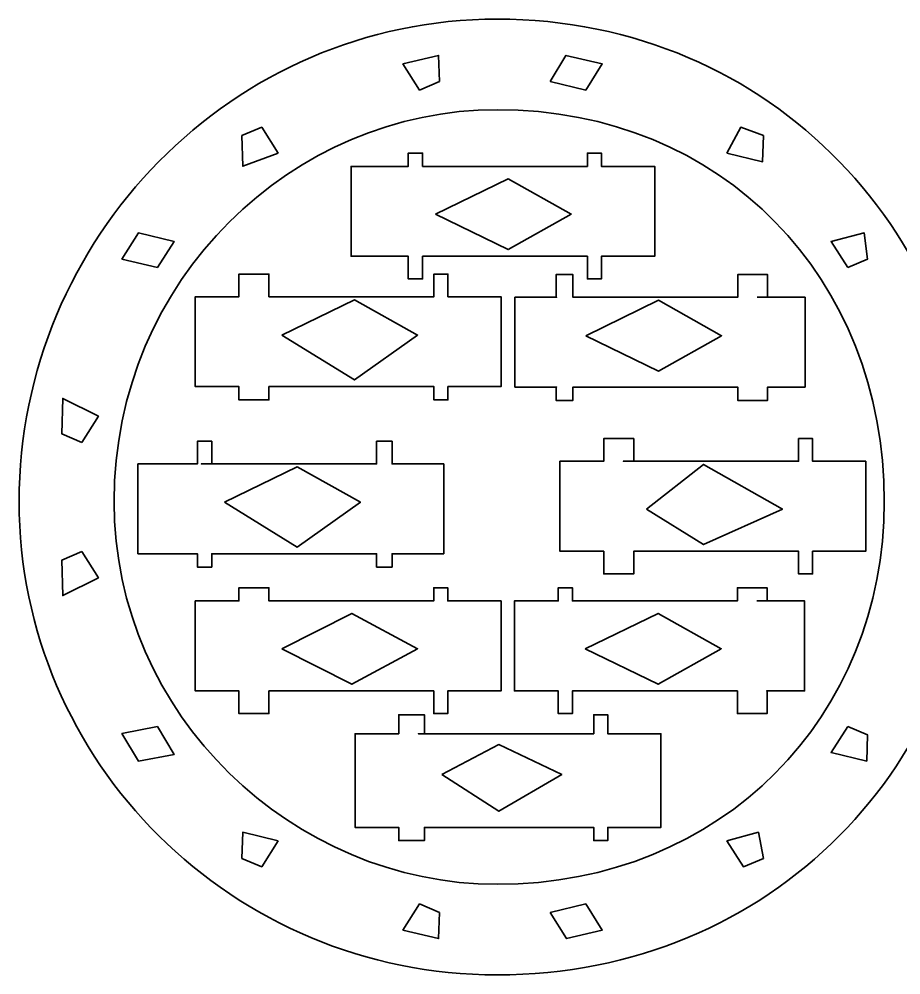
# Model space of a CAD drawing. Header units: centimetres. Extents: x -108 to 55, y -52 to 52.
# Drawn here: x 3.67 to 15.34, y -44.56 to -31.91 of the extents above; entities that cross this region are included whole.
import ezdxf

# ---------------------------------------------------------------- set-up
doc = ezdxf.new("R2010")
doc.units = ezdxf.units.CM
doc.header["$MEASUREMENT"] = 0
doc.layers.add('layer 1', color=7, linetype='Continuous')

msp = doc.modelspace()

# ---------------------------------------------------------------- linework, layer by layer
at = {"layer": 'layer 1', "color": 250, "lineweight": 35}
for points, knots in [([(9.99329, -31.91), (13.63968, -31.91), (16.32013, -34.8065), (16.32013, -38.29858), (16.32013, -38.29858), (16.32013, -41.74458), (13.63968, -44.56273), (9.99329, -44.56273), (9.99329, -44.56273), (6.49376, -44.56273), (3.66568, -41.74458), (3.66568, -38.29858), (3.66568, -38.29858), (3.66568, -34.8065), (6.49376, -31.91), (9.99329, -31.91)], [0, 0, 0, 0, 0.2, 0.2, 0.2, 0.2, 0.4, 0.4, 0.4, 0.4, 0.6, 0.6, 0.6, 0.6, 1, 1, 1, 1]), ([(9.22951, -32.73706), (9.22951, -32.73706), (8.96644, -32.84861), (8.96644, -32.84861), (8.96644, -32.84861), (8.96644, -32.84861), (8.74771, -32.50293), (8.74771, -32.50293), (8.74771, -32.50293), (8.74771, -32.50293), (9.21907, -32.39138), (9.21907, -32.39138), (9.21907, -32.39138), (9.21907, -32.39138), (9.22951, -32.73706), (9.22951, -32.73706)], [0, 0, 0, 0, 0.2, 0.2, 0.2, 0.2, 0.4, 0.4, 0.4, 0.4, 0.6, 0.6, 0.6, 0.6, 1, 1, 1, 1]), ([(10.6956, -32.73706), (10.6956, -32.73706), (11.167, -32.84861), (11.167, -32.84861), (11.167, -32.84861), (11.167, -32.84861), (11.38573, -32.50293), (11.38573, -32.50293), (11.38573, -32.50293), (11.38573, -32.50293), (10.90493, -32.39138), (10.90493, -32.39138), (10.90493, -32.39138), (10.90493, -32.39138), (10.6956, -32.73706), (10.6956, -32.73706)], [0, 0, 0, 0, 0.2, 0.2, 0.2, 0.2, 0.4, 0.4, 0.4, 0.4, 0.6, 0.6, 0.6, 0.6, 1, 1, 1, 1]), ([(9.99329, -33.10917), (12.97757, -33.10917), (15.11966, -35.34414), (15.11966, -38.29858), (15.11966, -38.29858), (15.11966, -41.12856), (12.97757, -43.36336), (9.99329, -43.36336), (9.99329, -43.36336), (7.29922, -43.36336), (4.92314, -41.12856), (4.92314, -38.29858), (4.92314, -38.29858), (4.92314, -35.34414), (7.29922, -33.10917), (9.99329, -33.10917)], [0, 0, 0, 0, 0.2, 0.2, 0.2, 0.2, 0.4, 0.4, 0.4, 0.4, 0.6, 0.6, 0.6, 0.6, 1, 1, 1, 1]), ([(7.09665, -33.68657), (7.09665, -33.68657), (6.62529, -33.85727), (6.62529, -33.85727), (6.62529, -33.85727), (6.62529, -33.85727), (6.61489, -33.4524), (6.61489, -33.4524), (6.61489, -33.4524), (6.61489, -33.4524), (6.87796, -33.34088), (6.87796, -33.34088), (6.87796, -33.34088), (6.87796, -33.34088), (7.09665, -33.68657), (7.09665, -33.68657)], [0, 0, 0, 0, 0.2, 0.2, 0.2, 0.2, 0.4, 0.4, 0.4, 0.4, 0.6, 0.6, 0.6, 0.6, 1, 1, 1, 1]), ([(13.03675, -33.68657), (13.03675, -33.68657), (13.50811, -33.79812), (13.50811, -33.79812), (13.50811, -33.79812), (13.50811, -33.79812), (13.51855, -33.4524), (13.51855, -33.4524), (13.51855, -33.4524), (13.51855, -33.4524), (13.22003, -33.34088), (13.22003, -33.34088), (13.22003, -33.34088), (13.22003, -33.34088), (13.03675, -33.68657), (13.03675, -33.68657)], [0, 0, 0, 0, 0.2, 0.2, 0.2, 0.2, 0.4, 0.4, 0.4, 0.4, 0.6, 0.6, 0.6, 0.6, 1, 1, 1, 1]), ([(11.44705, -33.859), (11.44705, -33.859), (11.37498, -33.859), (11.37498, -33.859), (11.37498, -33.859), (11.37498, -33.859), (11.37498, -33.68322), (11.37498, -33.68322), (11.37498, -33.68322), (11.37498, -33.68322), (11.1898, -33.68322), (11.1898, -33.68322), (11.1898, -33.68322), (11.1898, -33.68322), (11.1898, -33.859), (11.1898, -33.859), (11.1898, -33.859), (11.1898, -33.859), (11.11436, -33.859), (11.11436, -33.859), (11.11436, -33.859), (11.11436, -33.859), (9.07669, -33.859), (9.07669, -33.859), (9.07669, -33.859), (9.07669, -33.859), (9.00647, -33.859), (9.00647, -33.859), (9.00647, -33.859), (9.00647, -33.859), (9.00647, -33.68322), (9.00647, -33.68322), (9.00647, -33.68322), (9.00647, -33.68322), (8.81754, -33.68322), (8.81754, -33.68322), (8.81754, -33.68322), (8.81754, -33.68322), (8.81754, -33.859), (8.81754, -33.859), (8.81754, -33.859), (8.81754, -33.859), (8.79129, -33.859), (8.79129, -33.859), (8.79129, -33.859), (8.79129, -33.859), (8.06148, -33.859), (8.06148, -33.859), (8.06148, -33.859), (8.06148, -33.859), (8.06148, -35.04886), (8.06148, -35.04886), (8.06148, -35.04886), (8.06148, -35.04886), (8.79129, -35.04886), (8.79129, -35.04886), (8.79129, -35.04886), (8.79129, -35.04886), (8.81754, -35.04886), (8.81754, -35.04886), (8.81754, -35.04886), (8.81754, -35.04886), (8.81754, -35.34924), (8.81754, -35.34924), (8.81754, -35.34924), (8.81754, -35.34924), (9.00647, -35.34924), (9.00647, -35.34924), (9.00647, -35.34924), (9.00647, -35.34924), (9.00647, -35.04886), (9.00647, -35.04886), (9.00647, -35.04886), (9.00647, -35.04886), (9.02893, -35.04886), (9.02893, -35.04886), (9.02893, -35.04886), (9.02893, -35.04886), (11.11436, -35.04886), (11.11436, -35.04886), (11.11436, -35.04886), (11.11436, -35.04886), (11.1898, -35.04886), (11.1898, -35.04886), (11.1898, -35.04886), (11.1898, -35.04886), (11.1898, -35.34924), (11.1898, -35.34924), (11.1898, -35.34924), (11.1898, -35.34924), (11.37498, -35.34924), (11.37498, -35.34924), (11.37498, -35.34924), (11.37498, -35.34924), (11.37498, -35.04886), (11.37498, -35.04886), (11.37498, -35.04886), (11.37498, -35.04886), (11.39933, -35.04886), (11.39933, -35.04886), (11.39933, -35.04886), (11.39933, -35.04886), (12.07984, -35.04886), (12.07984, -35.04886), (12.07984, -35.04886), (12.07984, -35.04886), (12.07984, -33.859), (12.07984, -33.859), (12.07984, -33.859), (12.07984, -33.859), (11.44705, -33.859), (11.44705, -33.859)], [0, 0, 0, 0, 0.03448276, 0.03448276, 0.03448276, 0.03448276, 0.06896552, 0.06896552, 0.06896552, 0.06896552, 0.10344828, 0.10344828, 0.10344828, 0.10344828, 0.13793103, 0.13793103, 0.13793103, 0.13793103, 0.17241379, 0.17241379, 0.17241379, 0.17241379, 0.20689655, 0.20689655, 0.20689655, 0.20689655, 0.24137931, 0.24137931, 0.24137931, 0.24137931, 0.27586207, 0.27586207, 0.27586207, 0.27586207, 0.31034483, 0.31034483, 0.31034483, 0.31034483, 0.34482759, 0.34482759, 0.34482759, 0.34482759, 0.37931034, 0.37931034, 0.37931034, 0.37931034, 0.4137931, 0.4137931, 0.4137931, 0.4137931, 0.44827586, 0.44827586, 0.44827586, 0.44827586, 0.48275862, 0.48275862, 0.48275862, 0.48275862, 0.51724138, 0.51724138, 0.51724138, 0.51724138, 0.55172414, 0.55172414, 0.55172414, 0.55172414, 0.5862069, 0.5862069, 0.5862069, 0.5862069, 0.62068966, 0.62068966, 0.62068966, 0.62068966, 0.65517241, 0.65517241, 0.65517241, 0.65517241, 0.68965517, 0.68965517, 0.68965517, 0.68965517, 0.72413793, 0.72413793, 0.72413793, 0.72413793, 0.75862069, 0.75862069, 0.75862069, 0.75862069, 0.79310345, 0.79310345, 0.79310345, 0.79310345, 0.82758621, 0.82758621, 0.82758621, 0.82758621, 0.86206897, 0.86206897, 0.86206897, 0.86206897, 0.89655172, 0.89655172, 0.89655172, 0.89655172, 0.93103448, 0.93103448, 0.93103448, 0.93103448, 1, 1, 1, 1]), ([(5.49881, -35.19865), (5.49881, -35.19865), (5.71754, -34.85297), (5.71754, -34.85297), (5.71754, -34.85297), (5.71754, -34.85297), (5.24619, -34.74142), (5.24619, -34.74142), (5.24619, -34.74142), (5.24619, -34.74142), (5.02746, -35.0871), (5.02746, -35.0871), (5.02746, -35.0871), (5.02746, -35.0871), (5.49881, -35.19865), (5.49881, -35.19865)], [0, 0, 0, 0, 0.2, 0.2, 0.2, 0.2, 0.4, 0.4, 0.4, 0.4, 0.6, 0.6, 0.6, 0.6, 1, 1, 1, 1]), ([(14.63493, -35.19865), (14.63493, -35.19865), (14.4162, -34.85297), (14.4162, -34.85297), (14.4162, -34.85297), (14.4162, -34.85297), (14.85473, -34.74142), (14.85473, -34.74142), (14.85473, -34.74142), (14.85473, -34.74142), (14.898, -35.0871), (14.898, -35.0871), (14.898, -35.0871), (14.898, -35.0871), (14.63493, -35.19865), (14.63493, -35.19865)], [0, 0, 0, 0, 0.2, 0.2, 0.2, 0.2, 0.4, 0.4, 0.4, 0.4, 0.6, 0.6, 0.6, 0.6, 1, 1, 1, 1]), ([(9.41358, -35.58543), (9.41358, -35.58543), (9.34151, -35.58543), (9.34151, -35.58543), (9.34151, -35.58543), (9.34151, -35.58543), (9.34151, -35.28506), (9.34151, -35.28506), (9.34151, -35.28506), (9.34151, -35.28506), (9.1563, -35.28506), (9.1563, -35.28506), (9.1563, -35.28506), (9.1563, -35.28506), (9.1563, -35.58543), (9.1563, -35.58543), (9.1563, -35.58543), (9.1563, -35.58543), (9.13008, -35.58543), (9.13008, -35.58543), (9.13008, -35.58543), (9.13008, -35.58543), (7.04318, -35.58543), (7.04318, -35.58543), (7.04318, -35.58543), (7.04318, -35.58543), (6.97297, -35.58543), (6.97297, -35.58543), (6.97297, -35.58543), (6.97297, -35.58543), (6.97297, -35.28506), (6.97297, -35.28506), (6.97297, -35.28506), (6.97297, -35.28506), (6.57572, -35.28506), (6.57572, -35.28506), (6.57572, -35.28506), (6.57572, -35.28506), (6.57572, -35.58543), (6.57572, -35.58543), (6.57572, -35.58543), (6.57572, -35.58543), (6.5495, -35.58543), (6.5495, -35.58543), (6.5495, -35.58543), (6.5495, -35.58543), (5.99701, -35.58543), (5.99701, -35.58543), (5.99701, -35.58543), (5.99701, -35.58543), (5.99701, -36.7753), (5.99701, -36.7753), (5.99701, -36.7753), (5.99701, -36.7753), (6.5495, -36.7753), (6.5495, -36.7753), (6.5495, -36.7753), (6.5495, -36.7753), (6.57572, -36.7753), (6.57572, -36.7753), (6.57572, -36.7753), (6.57572, -36.7753), (6.57572, -36.95104), (6.57572, -36.95104), (6.57572, -36.95104), (6.57572, -36.95104), (6.97297, -36.95104), (6.97297, -36.95104), (6.97297, -36.95104), (6.97297, -36.95104), (6.97297, -36.7753), (6.97297, -36.7753), (6.97297, -36.7753), (6.97297, -36.7753), (6.99543, -36.7753), (6.99543, -36.7753), (6.99543, -36.7753), (6.99543, -36.7753), (9.13008, -36.7753), (9.13008, -36.7753), (9.13008, -36.7753), (9.13008, -36.7753), (9.1563, -36.7753), (9.1563, -36.7753), (9.1563, -36.7753), (9.1563, -36.7753), (9.1563, -36.95104), (9.1563, -36.95104), (9.1563, -36.95104), (9.1563, -36.95104), (9.34151, -36.95104), (9.34151, -36.95104), (9.34151, -36.95104), (9.34151, -36.95104), (9.34151, -36.7753), (9.34151, -36.7753), (9.34151, -36.7753), (9.34151, -36.7753), (9.36587, -36.7753), (9.36587, -36.7753), (9.36587, -36.7753), (9.36587, -36.7753), (10.04634, -36.7753), (10.04634, -36.7753), (10.04634, -36.7753), (10.04634, -36.7753), (10.04634, -35.58543), (10.04634, -35.58543), (10.04634, -35.58543), (10.04634, -35.58543), (9.41358, -35.58543), (9.41358, -35.58543)], [0, 0, 0, 0, 0.03448276, 0.03448276, 0.03448276, 0.03448276, 0.06896552, 0.06896552, 0.06896552, 0.06896552, 0.10344828, 0.10344828, 0.10344828, 0.10344828, 0.13793103, 0.13793103, 0.13793103, 0.13793103, 0.17241379, 0.17241379, 0.17241379, 0.17241379, 0.20689655, 0.20689655, 0.20689655, 0.20689655, 0.24137931, 0.24137931, 0.24137931, 0.24137931, 0.27586207, 0.27586207, 0.27586207, 0.27586207, 0.31034483, 0.31034483, 0.31034483, 0.31034483, 0.34482759, 0.34482759, 0.34482759, 0.34482759, 0.37931034, 0.37931034, 0.37931034, 0.37931034, 0.4137931, 0.4137931, 0.4137931, 0.4137931, 0.44827586, 0.44827586, 0.44827586, 0.44827586, 0.48275862, 0.48275862, 0.48275862, 0.48275862, 0.51724138, 0.51724138, 0.51724138, 0.51724138, 0.55172414, 0.55172414, 0.55172414, 0.55172414, 0.5862069, 0.5862069, 0.5862069, 0.5862069, 0.62068966, 0.62068966, 0.62068966, 0.62068966, 0.65517241, 0.65517241, 0.65517241, 0.65517241, 0.68965517, 0.68965517, 0.68965517, 0.68965517, 0.72413793, 0.72413793, 0.72413793, 0.72413793, 0.75862069, 0.75862069, 0.75862069, 0.75862069, 0.79310345, 0.79310345, 0.79310345, 0.79310345, 0.82758621, 0.82758621, 0.82758621, 0.82758621, 0.86206897, 0.86206897, 0.86206897, 0.86206897, 0.89655172, 0.89655172, 0.89655172, 0.89655172, 0.93103448, 0.93103448, 0.93103448, 0.93103448, 1, 1, 1, 1]), ([(13.438, -35.59236), (13.438, -35.59236), (13.57426, -35.59236), (13.57426, -35.59236), (13.57426, -35.59236), (13.57426, -35.59236), (13.57426, -35.29198), (13.57426, -35.29198), (13.57426, -35.29198), (13.57426, -35.29198), (13.18076, -35.29198), (13.18076, -35.29198), (13.18076, -35.29198), (13.18076, -35.29198), (13.18076, -35.59236), (13.18076, -35.59236), (13.18076, -35.59236), (13.18076, -35.59236), (13.15454, -35.59236), (13.15454, -35.59236), (13.15454, -35.59236), (13.15454, -35.59236), (11.06761, -35.59236), (11.06761, -35.59236), (11.06761, -35.59236), (11.06761, -35.59236), (10.99743, -35.59236), (10.99743, -35.59236), (10.99743, -35.59236), (10.99743, -35.59236), (10.99743, -35.29198), (10.99743, -35.29198), (10.99743, -35.29198), (10.99743, -35.29198), (10.77415, -35.29198), (10.77415, -35.29198), (10.77415, -35.29198), (10.77415, -35.29198), (10.77415, -35.59236), (10.77415, -35.59236), (10.77415, -35.59236), (10.77415, -35.59236), (10.78225, -35.59236), (10.78225, -35.59236), (10.78225, -35.59236), (10.78225, -35.59236), (10.22979, -35.59236), (10.22979, -35.59236), (10.22979, -35.59236), (10.22979, -35.59236), (10.22979, -36.78222), (10.22979, -36.78222), (10.22979, -36.78222), (10.22979, -36.78222), (10.78225, -36.78222), (10.78225, -36.78222), (10.78225, -36.78222), (10.78225, -36.78222), (10.77415, -36.78222), (10.77415, -36.78222), (10.77415, -36.78222), (10.77415, -36.78222), (10.77415, -36.958), (10.77415, -36.958), (10.77415, -36.958), (10.77415, -36.958), (10.99743, -36.958), (10.99743, -36.958), (10.99743, -36.958), (10.99743, -36.958), (10.99743, -36.78222), (10.99743, -36.78222), (10.99743, -36.78222), (10.99743, -36.78222), (11.01989, -36.78222), (11.01989, -36.78222), (11.01989, -36.78222), (11.01989, -36.78222), (13.15454, -36.78222), (13.15454, -36.78222), (13.15454, -36.78222), (13.15454, -36.78222), (13.18076, -36.78222), (13.18076, -36.78222), (13.18076, -36.78222), (13.18076, -36.78222), (13.18076, -36.958), (13.18076, -36.958), (13.18076, -36.958), (13.18076, -36.958), (13.57426, -36.958), (13.57426, -36.958), (13.57426, -36.958), (13.57426, -36.958), (13.57426, -36.78222), (13.57426, -36.78222), (13.57426, -36.78222), (13.57426, -36.78222), (13.59861, -36.78222), (13.59861, -36.78222), (13.59861, -36.78222), (13.59861, -36.78222), (14.0708, -36.78222), (14.0708, -36.78222), (14.0708, -36.78222), (14.0708, -36.78222), (14.0708, -35.59236), (14.0708, -35.59236), (14.0708, -35.59236), (14.0708, -35.59236), (13.438, -35.59236), (13.438, -35.59236)], [0, 0, 0, 0, 0.03448276, 0.03448276, 0.03448276, 0.03448276, 0.06896552, 0.06896552, 0.06896552, 0.06896552, 0.10344828, 0.10344828, 0.10344828, 0.10344828, 0.13793103, 0.13793103, 0.13793103, 0.13793103, 0.17241379, 0.17241379, 0.17241379, 0.17241379, 0.20689655, 0.20689655, 0.20689655, 0.20689655, 0.24137931, 0.24137931, 0.24137931, 0.24137931, 0.27586207, 0.27586207, 0.27586207, 0.27586207, 0.31034483, 0.31034483, 0.31034483, 0.31034483, 0.34482759, 0.34482759, 0.34482759, 0.34482759, 0.37931034, 0.37931034, 0.37931034, 0.37931034, 0.4137931, 0.4137931, 0.4137931, 0.4137931, 0.44827586, 0.44827586, 0.44827586, 0.44827586, 0.48275862, 0.48275862, 0.48275862, 0.48275862, 0.51724138, 0.51724138, 0.51724138, 0.51724138, 0.55172414, 0.55172414, 0.55172414, 0.55172414, 0.5862069, 0.5862069, 0.5862069, 0.5862069, 0.62068966, 0.62068966, 0.62068966, 0.62068966, 0.65517241, 0.65517241, 0.65517241, 0.65517241, 0.68965517, 0.68965517, 0.68965517, 0.68965517, 0.72413793, 0.72413793, 0.72413793, 0.72413793, 0.75862069, 0.75862069, 0.75862069, 0.75862069, 0.79310345, 0.79310345, 0.79310345, 0.79310345, 0.82758621, 0.82758621, 0.82758621, 0.82758621, 0.86206897, 0.86206897, 0.86206897, 0.86206897, 0.89655172, 0.89655172, 0.89655172, 0.89655172, 0.93103448, 0.93103448, 0.93103448, 0.93103448, 1, 1, 1, 1]), ([(4.49601, -37.51376), (4.49601, -37.51376), (4.71474, -37.16808), (4.71474, -37.16808), (4.71474, -37.16808), (4.71474, -37.16808), (4.24335, -36.93188), (4.24335, -36.93188), (4.24335, -36.93188), (4.24335, -36.93188), (4.23295, -37.40221), (4.23295, -37.40221), (4.23295, -37.40221), (4.23295, -37.40221), (4.49601, -37.51376), (4.49601, -37.51376)], [0, 0, 0, 0, 0.2, 0.2, 0.2, 0.2, 0.4, 0.4, 0.4, 0.4, 0.6, 0.6, 0.6, 0.6, 1, 1, 1, 1]), ([(8.65552, -37.79829), (8.65552, -37.79829), (8.60288, -37.79829), (8.60288, -37.79829), (8.60288, -37.79829), (8.60288, -37.79829), (8.60288, -37.49791), (8.60288, -37.49791), (8.60288, -37.49791), (8.60288, -37.49791), (8.39828, -37.49791), (8.39828, -37.49791), (8.39828, -37.49791), (8.39828, -37.49791), (8.39828, -37.79829), (8.39828, -37.79829), (8.39828, -37.79829), (8.39828, -37.79829), (8.37202, -37.79829), (8.37202, -37.79829), (8.37202, -37.79829), (8.37202, -37.79829), (6.07683, -37.79829), (6.07683, -37.79829), (6.07683, -37.79829), (6.07683, -37.79829), (6.21491, -37.79829), (6.21491, -37.79829), (6.21491, -37.79829), (6.21491, -37.79829), (6.21491, -37.49791), (6.21491, -37.49791), (6.21491, -37.49791), (6.21491, -37.49791), (6.02598, -37.49791), (6.02598, -37.49791), (6.02598, -37.49791), (6.02598, -37.49791), (6.02598, -37.79829), (6.02598, -37.79829), (6.02598, -37.79829), (6.02598, -37.79829), (5.95212, -37.79829), (5.95212, -37.79829), (5.95212, -37.79829), (5.95212, -37.79829), (5.23899, -37.79829), (5.23899, -37.79829), (5.23899, -37.79829), (5.23899, -37.79829), (5.23899, -38.98815), (5.23899, -38.98815), (5.23899, -38.98815), (5.23899, -38.98815), (5.95212, -38.98815), (5.95212, -38.98815), (5.95212, -38.98815), (5.95212, -38.98815), (6.02598, -38.98815), (6.02598, -38.98815), (6.02598, -38.98815), (6.02598, -38.98815), (6.02598, -39.16389), (6.02598, -39.16389), (6.02598, -39.16389), (6.02598, -39.16389), (6.21491, -39.16389), (6.21491, -39.16389), (6.21491, -39.16389), (6.21491, -39.16389), (6.21491, -38.98815), (6.21491, -38.98815), (6.21491, -38.98815), (6.21491, -38.98815), (6.23741, -38.98815), (6.23741, -38.98815), (6.23741, -38.98815), (6.23741, -38.98815), (8.37202, -38.98815), (8.37202, -38.98815), (8.37202, -38.98815), (8.37202, -38.98815), (8.39828, -38.98815), (8.39828, -38.98815), (8.39828, -38.98815), (8.39828, -38.98815), (8.39828, -39.16389), (8.39828, -39.16389), (8.39828, -39.16389), (8.39828, -39.16389), (8.60288, -39.16389), (8.60288, -39.16389), (8.60288, -39.16389), (8.60288, -39.16389), (8.60288, -38.98815), (8.60288, -38.98815), (8.60288, -38.98815), (8.60288, -38.98815), (8.60781, -38.98815), (8.60781, -38.98815), (8.60781, -38.98815), (8.60781, -38.98815), (9.28828, -38.98815), (9.28828, -38.98815), (9.28828, -38.98815), (9.28828, -38.98815), (9.28828, -37.79829), (9.28828, -37.79829), (9.28828, -37.79829), (9.28828, -37.79829), (8.65552, -37.79829), (8.65552, -37.79829)], [0, 0, 0, 0, 0.03448276, 0.03448276, 0.03448276, 0.03448276, 0.06896552, 0.06896552, 0.06896552, 0.06896552, 0.10344828, 0.10344828, 0.10344828, 0.10344828, 0.13793103, 0.13793103, 0.13793103, 0.13793103, 0.17241379, 0.17241379, 0.17241379, 0.17241379, 0.20689655, 0.20689655, 0.20689655, 0.20689655, 0.24137931, 0.24137931, 0.24137931, 0.24137931, 0.27586207, 0.27586207, 0.27586207, 0.27586207, 0.31034483, 0.31034483, 0.31034483, 0.31034483, 0.34482759, 0.34482759, 0.34482759, 0.34482759, 0.37931034, 0.37931034, 0.37931034, 0.37931034, 0.4137931, 0.4137931, 0.4137931, 0.4137931, 0.44827586, 0.44827586, 0.44827586, 0.44827586, 0.48275862, 0.48275862, 0.48275862, 0.48275862, 0.51724138, 0.51724138, 0.51724138, 0.51724138, 0.55172414, 0.55172414, 0.55172414, 0.55172414, 0.5862069, 0.5862069, 0.5862069, 0.5862069, 0.62068966, 0.62068966, 0.62068966, 0.62068966, 0.65517241, 0.65517241, 0.65517241, 0.65517241, 0.68965517, 0.68965517, 0.68965517, 0.68965517, 0.72413793, 0.72413793, 0.72413793, 0.72413793, 0.75862069, 0.75862069, 0.75862069, 0.75862069, 0.79310345, 0.79310345, 0.79310345, 0.79310345, 0.82758621, 0.82758621, 0.82758621, 0.82758621, 0.86206897, 0.86206897, 0.86206897, 0.86206897, 0.89655172, 0.89655172, 0.89655172, 0.89655172, 0.93103448, 0.93103448, 0.93103448, 0.93103448, 1, 1, 1, 1]), ([(14.24247, -37.76415), (14.24247, -37.76415), (14.1704, -37.76415), (14.1704, -37.76415), (14.1704, -37.76415), (14.1704, -37.76415), (14.1704, -37.46377), (14.1704, -37.46377), (14.1704, -37.46377), (14.1704, -37.46377), (13.98522, -37.46377), (13.98522, -37.46377), (13.98522, -37.46377), (13.98522, -37.46377), (13.98522, -37.76415), (13.98522, -37.76415), (13.98522, -37.76415), (13.98522, -37.76415), (13.959, -37.76415), (13.959, -37.76415), (13.959, -37.76415), (13.959, -37.76415), (11.66374, -37.76415), (11.66374, -37.76415), (11.66374, -37.76415), (11.66374, -37.76415), (11.80189, -37.76415), (11.80189, -37.76415), (11.80189, -37.76415), (11.80189, -37.76415), (11.80189, -37.46377), (11.80189, -37.46377), (11.80189, -37.46377), (11.80189, -37.46377), (11.40464, -37.46377), (11.40464, -37.46377), (11.40464, -37.46377), (11.40464, -37.46377), (11.40464, -37.76415), (11.40464, -37.76415), (11.40464, -37.76415), (11.40464, -37.76415), (11.37566, -37.76415), (11.37566, -37.76415), (11.37566, -37.76415), (11.37566, -37.76415), (10.82593, -37.76415), (10.82593, -37.76415), (10.82593, -37.76415), (10.82593, -37.76415), (10.82593, -38.95401), (10.82593, -38.95401), (10.82593, -38.95401), (10.82593, -38.95401), (11.37566, -38.95401), (11.37566, -38.95401), (11.37566, -38.95401), (11.37566, -38.95401), (11.40464, -38.95401), (11.40464, -38.95401), (11.40464, -38.95401), (11.40464, -38.95401), (11.40464, -39.25439), (11.40464, -39.25439), (11.40464, -39.25439), (11.40464, -39.25439), (11.80189, -39.25439), (11.80189, -39.25439), (11.80189, -39.25439), (11.80189, -39.25439), (11.80189, -38.95401), (11.80189, -38.95401), (11.80189, -38.95401), (11.80189, -38.95401), (11.82436, -38.95401), (11.82436, -38.95401), (11.82436, -38.95401), (11.82436, -38.95401), (13.959, -38.95401), (13.959, -38.95401), (13.959, -38.95401), (13.959, -38.95401), (13.98522, -38.95401), (13.98522, -38.95401), (13.98522, -38.95401), (13.98522, -38.95401), (13.98522, -39.25439), (13.98522, -39.25439), (13.98522, -39.25439), (13.98522, -39.25439), (14.1704, -39.25439), (14.1704, -39.25439), (14.1704, -39.25439), (14.1704, -39.25439), (14.1704, -38.95401), (14.1704, -38.95401), (14.1704, -38.95401), (14.1704, -38.95401), (14.19475, -38.95401), (14.19475, -38.95401), (14.19475, -38.95401), (14.19475, -38.95401), (14.87523, -38.95401), (14.87523, -38.95401), (14.87523, -38.95401), (14.87523, -38.95401), (14.87523, -37.76415), (14.87523, -37.76415), (14.87523, -37.76415), (14.87523, -37.76415), (14.24247, -37.76415), (14.24247, -37.76415)], [0, 0, 0, 0, 0.03448276, 0.03448276, 0.03448276, 0.03448276, 0.06896552, 0.06896552, 0.06896552, 0.06896552, 0.10344828, 0.10344828, 0.10344828, 0.10344828, 0.13793103, 0.13793103, 0.13793103, 0.13793103, 0.17241379, 0.17241379, 0.17241379, 0.17241379, 0.20689655, 0.20689655, 0.20689655, 0.20689655, 0.24137931, 0.24137931, 0.24137931, 0.24137931, 0.27586207, 0.27586207, 0.27586207, 0.27586207, 0.31034483, 0.31034483, 0.31034483, 0.31034483, 0.34482759, 0.34482759, 0.34482759, 0.34482759, 0.37931034, 0.37931034, 0.37931034, 0.37931034, 0.4137931, 0.4137931, 0.4137931, 0.4137931, 0.44827586, 0.44827586, 0.44827586, 0.44827586, 0.48275862, 0.48275862, 0.48275862, 0.48275862, 0.51724138, 0.51724138, 0.51724138, 0.51724138, 0.55172414, 0.55172414, 0.55172414, 0.55172414, 0.5862069, 0.5862069, 0.5862069, 0.5862069, 0.62068966, 0.62068966, 0.62068966, 0.62068966, 0.65517241, 0.65517241, 0.65517241, 0.65517241, 0.68965517, 0.68965517, 0.68965517, 0.68965517, 0.72413793, 0.72413793, 0.72413793, 0.72413793, 0.75862069, 0.75862069, 0.75862069, 0.75862069, 0.79310345, 0.79310345, 0.79310345, 0.79310345, 0.82758621, 0.82758621, 0.82758621, 0.82758621, 0.86206897, 0.86206897, 0.86206897, 0.86206897, 0.89655172, 0.89655172, 0.89655172, 0.89655172, 0.93103448, 0.93103448, 0.93103448, 0.93103448, 1, 1, 1, 1]), ([(4.49601, -38.95894), (4.49601, -38.95894), (4.71474, -39.30462), (4.71474, -39.30462), (4.71474, -39.30462), (4.71474, -39.30462), (4.24335, -39.54082), (4.24335, -39.54082), (4.24335, -39.54082), (4.24335, -39.54082), (4.23295, -39.07049), (4.23295, -39.07049), (4.23295, -39.07049), (4.23295, -39.07049), (4.49601, -38.95894), (4.49601, -38.95894)], [0, 0, 0, 0, 0.2, 0.2, 0.2, 0.2, 0.4, 0.4, 0.4, 0.4, 0.6, 0.6, 0.6, 0.6, 1, 1, 1, 1]), ([(9.41334, -39.61309), (9.41334, -39.61309), (9.34127, -39.61309), (9.34127, -39.61309), (9.34127, -39.61309), (9.34127, -39.61309), (9.34127, -39.43733), (9.34127, -39.43733), (9.34127, -39.43733), (9.34127, -39.43733), (9.15606, -39.43733), (9.15606, -39.43733), (9.15606, -39.43733), (9.15606, -39.43733), (9.15606, -39.61309), (9.15606, -39.61309), (9.15606, -39.61309), (9.15606, -39.61309), (9.12984, -39.61309), (9.12984, -39.61309), (9.12984, -39.61309), (9.12984, -39.61309), (7.04294, -39.61309), (7.04294, -39.61309), (7.04294, -39.61309), (7.04294, -39.61309), (6.97273, -39.61309), (6.97273, -39.61309), (6.97273, -39.61309), (6.97273, -39.61309), (6.97273, -39.43733), (6.97273, -39.43733), (6.97273, -39.43733), (6.97273, -39.43733), (6.57548, -39.43733), (6.57548, -39.43733), (6.57548, -39.43733), (6.57548, -39.43733), (6.57548, -39.61309), (6.57548, -39.61309), (6.57548, -39.61309), (6.57548, -39.61309), (6.54926, -39.61309), (6.54926, -39.61309), (6.54926, -39.61309), (6.54926, -39.61309), (5.99677, -39.61309), (5.99677, -39.61309), (5.99677, -39.61309), (5.99677, -39.61309), (5.99677, -40.80296), (5.99677, -40.80296), (5.99677, -40.80296), (5.99677, -40.80296), (6.54926, -40.80296), (6.54926, -40.80296), (6.54926, -40.80296), (6.54926, -40.80296), (6.57548, -40.80296), (6.57548, -40.80296), (6.57548, -40.80296), (6.57548, -40.80296), (6.57548, -41.10334), (6.57548, -41.10334), (6.57548, -41.10334), (6.57548, -41.10334), (6.97273, -41.10334), (6.97273, -41.10334), (6.97273, -41.10334), (6.97273, -41.10334), (6.97273, -40.80296), (6.97273, -40.80296), (6.97273, -40.80296), (6.97273, -40.80296), (6.99523, -40.80296), (6.99523, -40.80296), (6.99523, -40.80296), (6.99523, -40.80296), (9.12984, -40.80296), (9.12984, -40.80296), (9.12984, -40.80296), (9.12984, -40.80296), (9.15606, -40.80296), (9.15606, -40.80296), (9.15606, -40.80296), (9.15606, -40.80296), (9.15606, -41.10334), (9.15606, -41.10334), (9.15606, -41.10334), (9.15606, -41.10334), (9.34127, -41.10334), (9.34127, -41.10334), (9.34127, -41.10334), (9.34127, -41.10334), (9.34127, -40.80296), (9.34127, -40.80296), (9.34127, -40.80296), (9.34127, -40.80296), (9.36563, -40.80296), (9.36563, -40.80296), (9.36563, -40.80296), (9.36563, -40.80296), (10.0461, -40.80296), (10.0461, -40.80296), (10.0461, -40.80296), (10.0461, -40.80296), (10.0461, -39.61309), (10.0461, -39.61309), (10.0461, -39.61309), (10.0461, -39.61309), (9.41334, -39.61309), (9.41334, -39.61309)], [0, 0, 0, 0, 0.03448276, 0.03448276, 0.03448276, 0.03448276, 0.06896552, 0.06896552, 0.06896552, 0.06896552, 0.10344828, 0.10344828, 0.10344828, 0.10344828, 0.13793103, 0.13793103, 0.13793103, 0.13793103, 0.17241379, 0.17241379, 0.17241379, 0.17241379, 0.20689655, 0.20689655, 0.20689655, 0.20689655, 0.24137931, 0.24137931, 0.24137931, 0.24137931, 0.27586207, 0.27586207, 0.27586207, 0.27586207, 0.31034483, 0.31034483, 0.31034483, 0.31034483, 0.34482759, 0.34482759, 0.34482759, 0.34482759, 0.37931034, 0.37931034, 0.37931034, 0.37931034, 0.4137931, 0.4137931, 0.4137931, 0.4137931, 0.44827586, 0.44827586, 0.44827586, 0.44827586, 0.48275862, 0.48275862, 0.48275862, 0.48275862, 0.51724138, 0.51724138, 0.51724138, 0.51724138, 0.55172414, 0.55172414, 0.55172414, 0.55172414, 0.5862069, 0.5862069, 0.5862069, 0.5862069, 0.62068966, 0.62068966, 0.62068966, 0.62068966, 0.65517241, 0.65517241, 0.65517241, 0.65517241, 0.68965517, 0.68965517, 0.68965517, 0.68965517, 0.72413793, 0.72413793, 0.72413793, 0.72413793, 0.75862069, 0.75862069, 0.75862069, 0.75862069, 0.79310345, 0.79310345, 0.79310345, 0.79310345, 0.82758621, 0.82758621, 0.82758621, 0.82758621, 0.86206897, 0.86206897, 0.86206897, 0.86206897, 0.89655172, 0.89655172, 0.89655172, 0.89655172, 0.93103448, 0.93103448, 0.93103448, 0.93103448, 1, 1, 1, 1]), ([(13.43194, -39.61309), (13.43194, -39.61309), (13.56819, -39.61309), (13.56819, -39.61309), (13.56819, -39.61309), (13.56819, -39.61309), (13.56819, -39.43733), (13.56819, -39.43733), (13.56819, -39.43733), (13.56819, -39.43733), (13.17469, -39.43733), (13.17469, -39.43733), (13.17469, -39.43733), (13.17469, -39.43733), (13.17469, -39.61309), (13.17469, -39.61309), (13.17469, -39.61309), (13.17469, -39.61309), (13.14844, -39.61309), (13.14844, -39.61309), (13.14844, -39.61309), (13.14844, -39.61309), (11.06154, -39.61309), (11.06154, -39.61309), (11.06154, -39.61309), (11.06154, -39.61309), (10.99133, -39.61309), (10.99133, -39.61309), (10.99133, -39.61309), (10.99133, -39.61309), (10.99133, -39.43733), (10.99133, -39.43733), (10.99133, -39.43733), (10.99133, -39.43733), (10.8024, -39.43733), (10.8024, -39.43733), (10.8024, -39.43733), (10.8024, -39.43733), (10.8024, -39.61309), (10.8024, -39.61309), (10.8024, -39.61309), (10.8024, -39.61309), (10.77619, -39.61309), (10.77619, -39.61309), (10.77619, -39.61309), (10.77619, -39.61309), (10.22369, -39.61309), (10.22369, -39.61309), (10.22369, -39.61309), (10.22369, -39.61309), (10.22369, -40.80296), (10.22369, -40.80296), (10.22369, -40.80296), (10.22369, -40.80296), (10.77619, -40.80296), (10.77619, -40.80296), (10.77619, -40.80296), (10.77619, -40.80296), (10.8024, -40.80296), (10.8024, -40.80296), (10.8024, -40.80296), (10.8024, -40.80296), (10.8024, -41.10334), (10.8024, -41.10334), (10.8024, -41.10334), (10.8024, -41.10334), (10.99133, -41.10334), (10.99133, -41.10334), (10.99133, -41.10334), (10.99133, -41.10334), (10.99133, -40.80296), (10.99133, -40.80296), (10.99133, -40.80296), (10.99133, -40.80296), (11.01383, -40.80296), (11.01383, -40.80296), (11.01383, -40.80296), (11.01383, -40.80296), (13.14844, -40.80296), (13.14844, -40.80296), (13.14844, -40.80296), (13.14844, -40.80296), (13.17469, -40.80296), (13.17469, -40.80296), (13.17469, -40.80296), (13.17469, -40.80296), (13.17469, -41.10334), (13.17469, -41.10334), (13.17469, -41.10334), (13.17469, -41.10334), (13.56819, -41.10334), (13.56819, -41.10334), (13.56819, -41.10334), (13.56819, -41.10334), (13.56819, -40.80296), (13.56819, -40.80296), (13.56819, -40.80296), (13.56819, -40.80296), (13.5613, -40.80296), (13.5613, -40.80296), (13.5613, -40.80296), (13.5613, -40.80296), (14.0647, -40.80296), (14.0647, -40.80296), (14.0647, -40.80296), (14.0647, -40.80296), (14.0647, -39.61309), (14.0647, -39.61309), (14.0647, -39.61309), (14.0647, -39.61309), (13.43194, -39.61309), (13.43194, -39.61309)], [0, 0, 0, 0, 0.03448276, 0.03448276, 0.03448276, 0.03448276, 0.06896552, 0.06896552, 0.06896552, 0.06896552, 0.10344828, 0.10344828, 0.10344828, 0.10344828, 0.13793103, 0.13793103, 0.13793103, 0.13793103, 0.17241379, 0.17241379, 0.17241379, 0.17241379, 0.20689655, 0.20689655, 0.20689655, 0.20689655, 0.24137931, 0.24137931, 0.24137931, 0.24137931, 0.27586207, 0.27586207, 0.27586207, 0.27586207, 0.31034483, 0.31034483, 0.31034483, 0.31034483, 0.34482759, 0.34482759, 0.34482759, 0.34482759, 0.37931034, 0.37931034, 0.37931034, 0.37931034, 0.4137931, 0.4137931, 0.4137931, 0.4137931, 0.44827586, 0.44827586, 0.44827586, 0.44827586, 0.48275862, 0.48275862, 0.48275862, 0.48275862, 0.51724138, 0.51724138, 0.51724138, 0.51724138, 0.55172414, 0.55172414, 0.55172414, 0.55172414, 0.5862069, 0.5862069, 0.5862069, 0.5862069, 0.62068966, 0.62068966, 0.62068966, 0.62068966, 0.65517241, 0.65517241, 0.65517241, 0.65517241, 0.68965517, 0.68965517, 0.68965517, 0.68965517, 0.72413793, 0.72413793, 0.72413793, 0.72413793, 0.75862069, 0.75862069, 0.75862069, 0.75862069, 0.79310345, 0.79310345, 0.79310345, 0.79310345, 0.82758621, 0.82758621, 0.82758621, 0.82758621, 0.86206897, 0.86206897, 0.86206897, 0.86206897, 0.89655172, 0.89655172, 0.89655172, 0.89655172, 0.93103448, 0.93103448, 0.93103448, 0.93103448, 1, 1, 1, 1]), ([(11.49121, -41.37161), (11.49121, -41.37161), (11.45852, -41.37161), (11.45852, -41.37161), (11.45852, -41.37161), (11.45852, -41.37161), (11.45852, -41.11957), (11.45852, -41.11957), (11.45852, -41.11957), (11.45852, -41.11957), (11.27335, -41.11957), (11.27335, -41.11957), (11.27335, -41.11957), (11.27335, -41.11957), (11.27335, -41.37161), (11.27335, -41.37161), (11.27335, -41.37161), (11.27335, -41.37161), (11.24713, -41.37161), (11.24713, -41.37161), (11.24713, -41.37161), (11.24713, -41.37161), (8.9519, -41.37161), (8.9519, -41.37161), (8.9519, -41.37161), (8.9519, -41.37161), (9.03252, -41.37161), (9.03252, -41.37161), (9.03252, -41.37161), (9.03252, -41.37161), (9.03252, -41.11957), (9.03252, -41.11957), (9.03252, -41.11957), (9.03252, -41.11957), (8.69276, -41.11957), (8.69276, -41.11957), (8.69276, -41.11957), (8.69276, -41.11957), (8.69276, -41.37161), (8.69276, -41.37161), (8.69276, -41.37161), (8.69276, -41.37161), (8.66655, -41.37161), (8.66655, -41.37161), (8.66655, -41.37161), (8.66655, -41.37161), (8.11405, -41.37161), (8.11405, -41.37161), (8.11405, -41.37161), (8.11405, -41.37161), (8.11405, -42.60981), (8.11405, -42.60981), (8.11405, -42.60981), (8.11405, -42.60981), (8.66655, -42.60981), (8.66655, -42.60981), (8.66655, -42.60981), (8.66655, -42.60981), (8.69276, -42.60981), (8.69276, -42.60981), (8.69276, -42.60981), (8.69276, -42.60981), (8.69276, -42.78555), (8.69276, -42.78555), (8.69276, -42.78555), (8.69276, -42.78555), (9.03252, -42.78555), (9.03252, -42.78555), (9.03252, -42.78555), (9.03252, -42.78555), (9.03252, -42.60981), (9.03252, -42.60981), (9.03252, -42.60981), (9.03252, -42.60981), (9.11248, -42.60981), (9.11248, -42.60981), (9.11248, -42.60981), (9.11248, -42.60981), (11.24713, -42.60981), (11.24713, -42.60981), (11.24713, -42.60981), (11.24713, -42.60981), (11.27335, -42.60981), (11.27335, -42.60981), (11.27335, -42.60981), (11.27335, -42.60981), (11.27335, -42.78555), (11.27335, -42.78555), (11.27335, -42.78555), (11.27335, -42.78555), (11.45852, -42.78555), (11.45852, -42.78555), (11.45852, -42.78555), (11.45852, -42.78555), (11.45852, -42.60981), (11.45852, -42.60981), (11.45852, -42.60981), (11.45852, -42.60981), (11.53145, -42.60981), (11.53145, -42.60981), (11.53145, -42.60981), (11.53145, -42.60981), (12.16335, -42.60981), (12.16335, -42.60981), (12.16335, -42.60981), (12.16335, -42.60981), (12.16335, -41.37161), (12.16335, -41.37161), (12.16335, -41.37161), (12.16335, -41.37161), (11.49121, -41.37161), (11.49121, -41.37161)], [0, 0, 0, 0, 0.03448276, 0.03448276, 0.03448276, 0.03448276, 0.06896552, 0.06896552, 0.06896552, 0.06896552, 0.10344828, 0.10344828, 0.10344828, 0.10344828, 0.13793103, 0.13793103, 0.13793103, 0.13793103, 0.17241379, 0.17241379, 0.17241379, 0.17241379, 0.20689655, 0.20689655, 0.20689655, 0.20689655, 0.24137931, 0.24137931, 0.24137931, 0.24137931, 0.27586207, 0.27586207, 0.27586207, 0.27586207, 0.31034483, 0.31034483, 0.31034483, 0.31034483, 0.34482759, 0.34482759, 0.34482759, 0.34482759, 0.37931034, 0.37931034, 0.37931034, 0.37931034, 0.4137931, 0.4137931, 0.4137931, 0.4137931, 0.44827586, 0.44827586, 0.44827586, 0.44827586, 0.48275862, 0.48275862, 0.48275862, 0.48275862, 0.51724138, 0.51724138, 0.51724138, 0.51724138, 0.55172414, 0.55172414, 0.55172414, 0.55172414, 0.5862069, 0.5862069, 0.5862069, 0.5862069, 0.62068966, 0.62068966, 0.62068966, 0.62068966, 0.65517241, 0.65517241, 0.65517241, 0.65517241, 0.68965517, 0.68965517, 0.68965517, 0.68965517, 0.72413793, 0.72413793, 0.72413793, 0.72413793, 0.75862069, 0.75862069, 0.75862069, 0.75862069, 0.79310345, 0.79310345, 0.79310345, 0.79310345, 0.82758621, 0.82758621, 0.82758621, 0.82758621, 0.86206897, 0.86206897, 0.86206897, 0.86206897, 0.89655172, 0.89655172, 0.89655172, 0.89655172, 0.93103448, 0.93103448, 0.93103448, 0.93103448, 1, 1, 1, 1]), ([(5.49881, -41.27408), (5.49881, -41.27408), (5.71754, -41.64673), (5.71754, -41.64673), (5.71754, -41.64673), (5.71754, -41.64673), (5.24619, -41.73128), (5.24619, -41.73128), (5.24619, -41.73128), (5.24619, -41.73128), (5.02746, -41.36865), (5.02746, -41.36865), (5.02746, -41.36865), (5.02746, -41.36865), (5.49881, -41.27408), (5.49881, -41.27408)], [0, 0, 0, 0, 0.2, 0.2, 0.2, 0.2, 0.4, 0.4, 0.4, 0.4, 0.6, 0.6, 0.6, 0.6, 1, 1, 1, 1]), ([(14.63493, -41.27408), (14.63493, -41.27408), (14.4162, -41.61976), (14.4162, -41.61976), (14.4162, -41.61976), (14.4162, -41.61976), (14.88756, -41.73128), (14.88756, -41.73128), (14.88756, -41.73128), (14.88756, -41.73128), (14.898, -41.38563), (14.898, -41.38563), (14.898, -41.38563), (14.898, -41.38563), (14.63493, -41.27408), (14.63493, -41.27408)], [0, 0, 0, 0, 0.2, 0.2, 0.2, 0.2, 0.4, 0.4, 0.4, 0.4, 0.6, 0.6, 0.6, 0.6, 1, 1, 1, 1]), ([(7.09682, -42.78617), (7.09682, -42.78617), (6.62543, -42.67462), (6.62543, -42.67462), (6.62543, -42.67462), (6.62543, -42.67462), (6.61503, -43.0203), (6.61503, -43.0203), (6.61503, -43.0203), (6.61503, -43.0203), (6.87809, -43.13185), (6.87809, -43.13185), (6.87809, -43.13185), (6.87809, -43.13185), (7.09682, -42.78617), (7.09682, -42.78617)], [0, 0, 0, 0, 0.2, 0.2, 0.2, 0.2, 0.4, 0.4, 0.4, 0.4, 0.6, 0.6, 0.6, 0.6, 1, 1, 1, 1]), ([(13.03689, -42.78617), (13.03689, -42.78617), (13.45416, -42.67462), (13.45416, -42.67462), (13.45416, -42.67462), (13.45416, -42.67462), (13.51872, -43.0203), (13.51872, -43.0203), (13.51872, -43.0203), (13.51872, -43.0203), (13.25565, -43.13185), (13.25565, -43.13185), (13.25565, -43.13185), (13.25565, -43.13185), (13.03689, -42.78617), (13.03689, -42.78617)], [0, 0, 0, 0, 0.2, 0.2, 0.2, 0.2, 0.4, 0.4, 0.4, 0.4, 0.6, 0.6, 0.6, 0.6, 1, 1, 1, 1]), ([(9.22965, -43.73567), (9.22965, -43.73567), (8.96658, -43.62412), (8.96658, -43.62412), (8.96658, -43.62412), (8.96658, -43.62412), (8.74785, -43.9698), (8.74785, -43.9698), (8.74785, -43.9698), (8.74785, -43.9698), (9.21924, -44.08135), (9.21924, -44.08135), (9.21924, -44.08135), (9.21924, -44.08135), (9.22965, -43.73567), (9.22965, -43.73567)], [0, 0, 0, 0, 0.2, 0.2, 0.2, 0.2, 0.4, 0.4, 0.4, 0.4, 0.6, 0.6, 0.6, 0.6, 1, 1, 1, 1]), ([(10.69578, -43.73567), (10.69578, -43.73567), (11.16713, -43.62412), (11.16713, -43.62412), (11.16713, -43.62412), (11.16713, -43.62412), (11.38586, -43.9698), (11.38586, -43.9698), (11.38586, -43.9698), (11.38586, -43.9698), (10.91451, -44.08135), (10.91451, -44.08135), (10.91451, -44.08135), (10.91451, -44.08135), (10.69578, -43.73567), (10.69578, -43.73567)], [0, 0, 0, 0, 0.2, 0.2, 0.2, 0.2, 0.4, 0.4, 0.4, 0.4, 0.6, 0.6, 0.6, 0.6, 1, 1, 1, 1])]:
    msp.add_open_spline(points, degree=3, knots=knots, dxfattribs=at)
at = {"layer": 'layer 1', "color": 242, "lineweight": 35}
for points in [[(9.1769, -34.49213), (9.1769, -34.49213), (10.14057, -34.02388), (10.14057, -34.02388), (10.14057, -34.02388), (10.14057, -34.02388), (10.97535, -34.49213), (10.97535, -34.49213), (10.97535, -34.49213), (10.97535, -34.49213), (10.14057, -34.96039), (10.14057, -34.96039), (10.14057, -34.96039), (10.14057, -34.96039), (9.1769, -34.49213), (9.1769, -34.49213)], [(7.14288, -36.09397), (7.14288, -36.09397), (8.10706, -35.62571), (8.10706, -35.62571), (8.10706, -35.62571), (8.10706, -35.62571), (8.94184, -36.09397), (8.94184, -36.09397), (8.94184, -36.09397), (8.94184, -36.09397), (8.10706, -36.68683), (8.10706, -36.68683), (8.10706, -36.68683), (8.10706, -36.68683), (7.14288, -36.09397), (7.14288, -36.09397)], [(11.16734, -36.10089), (11.16734, -36.10089), (12.13148, -35.63263), (12.13148, -35.63263), (12.13148, -35.63263), (12.13148, -35.63263), (12.9663, -36.10089), (12.9663, -36.10089), (12.9663, -36.10089), (12.9663, -36.10089), (12.13148, -36.56915), (12.13148, -36.56915), (12.13148, -36.56915), (12.13148, -36.56915), (11.16734, -36.10089), (11.16734, -36.10089)], [(11.97177, -38.39732), (11.97177, -38.39732), (12.72766, -37.80442), (12.72766, -37.80442), (12.72766, -37.80442), (12.72766, -37.80442), (13.77076, -38.39732), (13.77076, -38.39732), (13.77076, -38.39732), (13.77076, -38.39732), (12.72766, -38.86558), (12.72766, -38.86558), (12.72766, -38.86558), (12.72766, -38.86558), (11.97177, -38.39732), (11.97177, -38.39732)], [(6.38483, -38.30682), (6.38483, -38.30682), (7.349, -37.83856), (7.349, -37.83856), (7.349, -37.83856), (7.349, -37.83856), (8.18382, -38.30682), (8.18382, -38.30682), (8.18382, -38.30682), (8.18382, -38.30682), (7.349, -38.89972), (7.349, -38.89972), (7.349, -38.89972), (7.349, -38.89972), (6.38483, -38.30682), (6.38483, -38.30682)], [(7.14264, -40.24623), (7.14264, -40.24623), (8.06937, -39.77798), (8.06937, -39.77798), (8.06937, -39.77798), (8.06937, -39.77798), (8.94164, -40.24623), (8.94164, -40.24623), (8.94164, -40.24623), (8.94164, -40.24623), (8.06937, -40.71449), (8.06937, -40.71449), (8.06937, -40.71449), (8.06937, -40.71449), (7.14264, -40.24623), (7.14264, -40.24623)], [(11.16124, -40.24623), (11.16124, -40.24623), (12.12542, -39.77798), (12.12542, -39.77798), (12.12542, -39.77798), (12.12542, -39.77798), (12.96024, -40.24623), (12.96024, -40.24623), (12.96024, -40.24623), (12.96024, -40.24623), (12.12542, -40.71449), (12.12542, -40.71449), (12.12542, -40.71449), (12.12542, -40.71449), (11.16124, -40.24623), (11.16124, -40.24623)], [(9.25993, -41.90977), (9.25993, -41.90977), (10.01578, -41.51479), (10.01578, -41.51479), (10.01578, -41.51479), (10.01578, -41.51479), (10.8506, -41.90977), (10.8506, -41.90977), (10.8506, -41.90977), (10.8506, -41.90977), (10.01578, -42.39673), (10.01578, -42.39673), (10.01578, -42.39673), (10.01578, -42.39673), (9.25993, -41.90977), (9.25993, -41.90977)]]:
    msp.add_open_spline(points, degree=3, knots=[0, 0, 0, 0, 0.2, 0.2, 0.2, 0.2, 0.4, 0.4, 0.4, 0.4, 0.6, 0.6, 0.6, 0.6, 1, 1, 1, 1], dxfattribs=at)

doc.saveas('drawing.dxf')
